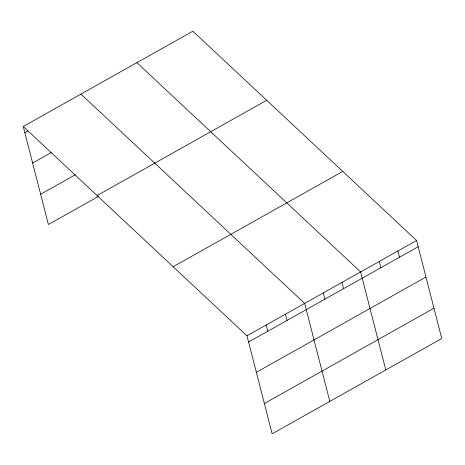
<?xml version="1.0" encoding="UTF-8"?>
<svg xmlns="http://www.w3.org/2000/svg" width="465" height="465" viewBox="0 0 465 465"><rect width="100%" height="100%" fill="white"/><g stroke="black" fill="none" stroke-linecap="round" stroke-linejoin="round"><path stroke-width="0.7" d="M23.25 126.486L192.859 31.202L416.588 240.504L441.75 338.514L272.141 433.799L246.973 335.794L23.25 126.486L48.412 224.496L98.638 196.277M24.854 132.734L27.952 130.991M32.626 163.017L51.231 152.567M40.641 194.213L75.365 174.706M97.08 195.556L266.689 100.271M173.149 266.724L342.757 171.434M246.973 335.794L416.588 240.504M248.577 342.037L418.192 246.752M256.355 372.32L425.963 277.03M264.364 403.515L433.973 308.231M136.89 62.647L360.613 271.949L385.781 369.954M80.916 94.093L304.645 303.395L329.807 401.4M397.93 250.99L399.534 257.232M379.271 261.469L380.876 267.712M341.955 282.429L343.559 288.678M323.303 292.915L324.901 299.158M285.423 314.195L287.027 320.437M266.201 324.994L267.799 331.237"/></g></svg>
